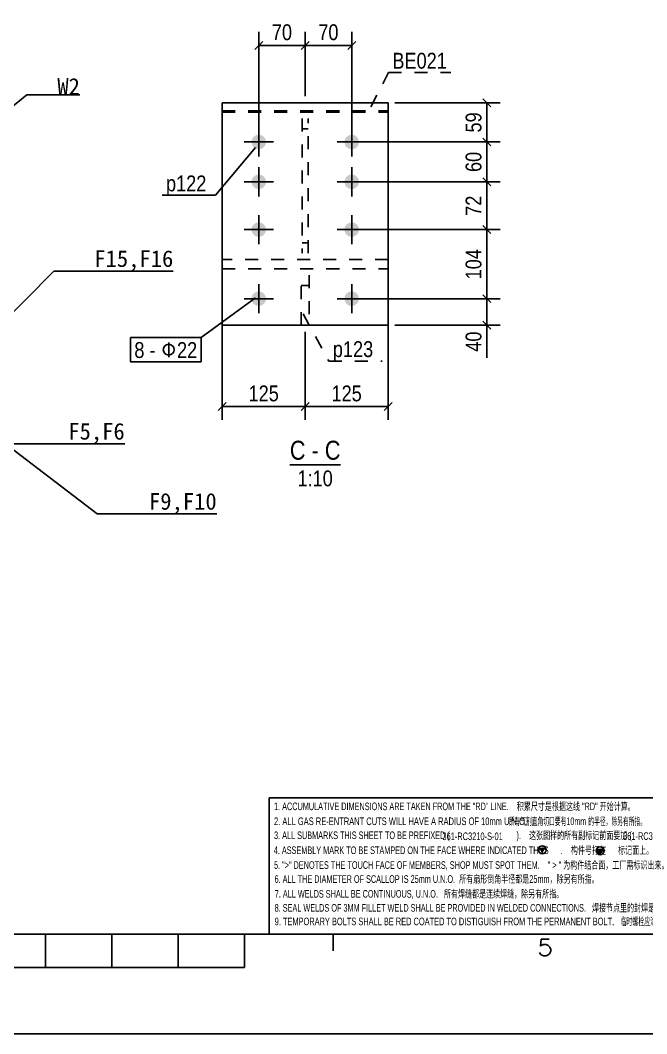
# Model space of a CAD drawing. Header units: millimetres. Extents: x -66 to 354, y -113 to 184.
# Drawn here: x 165.4 to 259.8, y -113.2 to 39.5 of the extents above; entities that cross this region are included whole.
import ezdxf

# ---------------------------------------------------------------- set-up
doc = ezdxf.new("R2010")
doc.units = ezdxf.units.MM
doc.linetypes.add('DXK_LINE_DOT2', pattern=[3.9198, 1.9599, -1.9599])
doc.layers.add('WELD_LABELS', color=5, linetype='Continuous')
doc.styles.add('Arial', font='ARIAL.TTF', dxfattribs={"height": 0.2})
doc.styles.add('Arial Narrow', font='ARIALN.TTF', dxfattribs={"height": 0.2})

# ---------------------------------------------------------------- blocks, each defined once
blk = doc.blocks.new('Unknown-234527029-4383')
at = {"linetype": 'Continuous'}
for points in [[(244.02, -86.05), (244.55, -85.12), (243.54, -85.12)], [(252.75, -86.19), (253.28, -85.27), (252.27, -85.27)]]:
    blk.add_hatch(color=7, dxfattribs=at).paths.add_polyline_path(points)
at = {"color": 7, "linetype": 'Continuous'}
for p, q in [((202.89, -77.61), (202.89, -98.16)), ((202.89, -77.61), (271.3, -77.61)), ((271.3, -77.61), (271.3, -98.16)), ((202.89, -98.16), (271.3, -98.16))]:
    blk.add_line(p, q, dxfattribs=at)
at = {"color": 3, "linetype": 'Continuous'}
for p in [(252.27, -85.27), (253.28, -85.27)]:
    blk.add_line(p, (252.75, -86.19), dxfattribs=at)
at = {"color": 7, "linetype": 'Continuous'}
for centre in [(244.05, -85.45), (252.78, -85.59)]:
    blk.add_circle(centre, 0.6, dxfattribs=at)
at = {"color": 7, "linetype": 'Continuous', "style": 'Arial'}
for s, height, width, p in [('1. ACCUMULATIVE DIMENSIONS ARE TAKEN FROM THE "RD" LINE.    积累尺寸是根据这线 "RD" 开始计算。', 1.1461, 0.65892, (203.64, -79.48)), ('2. ALL GAS RE-ENTRANT CUTS WILL HAVE A RADIUS OF 10mm U.N.O.', 1.1461, 0.617738, (203.64, -81.73)), ('所有气割直角切口要有10mm 的半径，除另有所指。', 1.1461, 0.541875, (238.99, -81.73)), ('3. ALL SUBMARKS THIS SHEET TO BE PREFIXED (                                 ).    这张图样的所有副标记前面要加 (                                  )。', 1.14609, 0.65892, (203.64, -83.84)), ('4. ASSEMBLY MARK TO BE STAMPED ON THE FACE WHERE INDICATED THUS      .    构件号打在      标记面上。', 1.1461, 0.65892, (203.6, -86.09)), ('5. ">" DENOTES THE TOUCH FACE OF MEMBERS, SHOP MUST SPOT THEM.    " > " 为构件结合面，工厂需标识出来。', 1.1461, 0.65892, (203.64, -88.32)), ('6. ALL THE DIAMETER OF SCALLOP IS 25mm U.N.O.  所有扇形倒角半径都是25mm，除另有所指。', 1.1461, 0.65892, (203.72, -90.43)), ('7. ALL WELDS SHALL BE CONTINUOUS, U.N.O.   所有焊缝都是连续焊缝，除另有所指。', 1.1461, 0.65892, (203.75, -92.66)), ('8. SEAL WELDS OF 3MM FILLET WELD SHALL BE PROVIDED IN WELDED CONNECTIONS.   焊接节点里的封焊是3mm角焊缝。', 1.1461, 0.65892, (203.73, -94.77)), ('9. TEMPORARY BOLTS SHALL BE RED COATED TO DISTIGUISH FROM THE PERMANENT BOLT.   临时螺栓应涂红油漆，以区别与永久螺栓。', 1.1461, 0.55892, (203.74, -96.82))]:
    blk.add_text(s, height=height, dxfattribs=dict(at, width=width)).set_placement(p)
at = {"color": 3, "linetype": 'Continuous', "style": 'Arial', "width": 0.7}
for p in [(229.01, -83.99), (256.23, -83.96)]:
    blk.add_text('361-RC3210-S-01', height=1.1461, dxfattribs=at).set_placement(p)
blk = doc.blocks.new('Unknown-234527029-4389')
at = {"color": 7, "linetype": 'Continuous'}
for p, q in [((339.19, -98.16), (-40.81, -98.16)), ((169.19, -98.16), (169.19, -103.16)), ((179.19, -98.16), (179.19, -103.16)), ((189.19, -98.16), (189.19, -103.16)), ((199.19, -98.16), (199.19, -103.16)), ((212.53, -98.16), (212.53, -100.66)), ((243.78, -99.98), (243.9, -98.91)), ((243.9, -98.91), (245.09, -98.91)), ((243.9, -99.86), (243.78, -99.98)), ((244.26, -99.74), (243.9, -99.86)), ((244.62, -99.74), (244.26, -99.74)), ((244.97, -99.86), (244.62, -99.74)), ((245.21, -100.1), (244.97, -99.86)), ((245.33, -100.45), (245.21, -100.1)), ((245.21, -101.05), (245.33, -100.69)), ((245.33, -100.69), (245.33, -100.45)), ((243.66, -100.93), (243.78, -101.17)), ((243.78, -101.17), (243.9, -101.29)), ((243.9, -101.29), (244.26, -101.41)), ((244.26, -101.41), (244.62, -101.41)), ((244.62, -101.41), (244.97, -101.29)), ((244.97, -101.29), (245.21, -101.05)), ((199.19, -103.16), (99.19, -103.16)), ((354.19, -113.16), (-65.81, -113.16))]:
    blk.add_line(p, q, dxfattribs=at)
blk = doc.blocks.new('Unknown-234527029-14 - 4060')
at = {"color": 6, "linetype": 'Continuous'}
blk.add_line((206.02, -27.45), (213.66, -27.45), dxfattribs=at)
at = {"color": 0, "linetype": 'Continuous'}
for points in [[(208.39, -26.7), (208.39, -23.7), (206.02, -23.7), (206.02, -26.7)], [(210.39, -26.7), (210.39, -23.7), (209.29, -23.7), (209.29, -26.7)], [(213.66, -26.7), (213.66, -23.7), (211.29, -23.7), (211.29, -26.7)], [(212.51, -30.7), (212.51, -28.2), (207.17, -28.2), (207.17, -30.7)]]:
    blk.add_wipeout(points, dxfattribs=at)
at = {"color": 6, "linetype": 'Continuous', "style": 'Arial Narrow'}
for s, height, p in [('C', 2.86, (206.02, -26.7)), ('C', 2.86, (211.29, -26.7)), ('-', 2.86, (209.29, -26.7)), ('1:10', 2.386, (207.17, -30.7))]:
    blk.add_text(s, height=height, dxfattribs=at).set_placement(p)
blk = doc.blocks.new('Part-234527029-4064 - 4060')
at = {"color": 2, "linetype": 'Continuous'}
for p, q in [((195.84, -6.44), (195.84, 27.06)), ((220.84, 27.06), (195.84, 27.06)), ((220.84, -6.44), (220.84, 27.06)), ((195.84, -6.44), (220.84, -6.44))]:
    blk.add_line(p, q, dxfattribs=at)
blk = doc.blocks.new('Part-234527029-4065 - 4060')
at = {"color": 7, "linetype": 'DXK_LINE_DOT2'}
for p, q in [((207.74, -6.44), (207.74, 1.1)), ((208.94, 1.1), (208.94, -6.44)), ((208.94, -0.44), (207.74, -0.44)), ((208.94, -6.44), (207.74, -6.44))]:
    blk.add_line(p, q, dxfattribs=at)
blk = doc.blocks.new('Part-234527029-4067 - 4060')
at = {"color": 7, "linetype": 'DXK_LINE_DOT2'}
for p, q in [((220.84, 27.06), (195.84, 27.06)), ((195.84, 27.06), (195.84, 25.66)), ((220.84, 25.66), (220.84, 27.06)), ((195.84, 25.86), (220.84, 25.86)), ((195.84, 25.66), (220.84, 25.66)), ((207.89, 24.7), (207.89, 4.42)), ((208.79, 4.42), (208.79, 24.7)), ((207.89, 23.16), (208.79, 23.16)), ((208.79, 5.96), (207.89, 5.96)), ((220.84, 3.46), (195.84, 3.46)), ((195.84, 3.46), (195.84, 2.06)), ((220.84, 2.06), (220.84, 3.46)), ((195.84, 2.06), (220.84, 2.06))]:
    blk.add_line(p, q, dxfattribs=at)
blk = doc.blocks.new('Bolt-234527029-4069 - 4060')
at = {"linetype": 'Continuous'}
for points in [[(200.24, 21.16, -1), (202.44, 21.16, -1)], [(214.24, 21.16, -1), (216.44, 21.16, -1)], [(200.24, 15.16, -1), (202.44, 15.16, -1)], [(214.24, 15.16, -1), (216.44, 15.16, -1)], [(200.24, 7.96, -1), (202.44, 7.96, -1)], [(214.24, 7.96, -1), (216.44, 7.96, -1)], [(200.24, -2.44, -1), (202.44, -2.44, -1)], [(214.24, -2.44, -1), (216.44, -2.44, -1)]]:
    blk.add_hatch(color=3, dxfattribs=at).paths.add_polyline_path(points)
at = {"color": 3, "linetype": 'Continuous'}
for p, q in [((201.34, 18.96), (201.34, 23.36)), ((215.34, 18.96), (215.34, 23.36)), ((199.14, 21.16), (203.54, 21.16)), ((213.14, 21.16), (217.54, 21.16)), ((201.34, 12.96), (201.34, 17.36)), ((215.34, 12.96), (215.34, 17.36)), ((199.14, 15.16), (203.54, 15.16)), ((213.14, 15.16), (217.54, 15.16)), ((201.34, 5.76), (201.34, 10.16)), ((215.34, 5.76), (215.34, 10.16)), ((199.14, 7.96), (203.54, 7.96)), ((213.14, 7.96), (217.54, 7.96)), ((201.34, -4.64), (201.34, -0.24)), ((215.34, -4.64), (215.34, -0.24)), ((199.14, -2.44), (203.54, -2.44)), ((213.14, -2.44), (217.54, -2.44))]:
    blk.add_line(p, q, dxfattribs=at)
blk = doc.blocks.new('StraightDimension-234527029-4196 - 4060')
at = {"color": 7, "linetype": 'Continuous'}
for p, q in [((195.84, 1.06), (195.84, -20.7)), ((208.34, -7.44), (208.34, -20.7)), ((196.44, -18.1), (195.24, -19.3)), ((207.74, -19.3), (208.94, -18.1)), ((195.84, -18.7), (208.34, -18.7))]:
    blk.add_line(p, q, dxfattribs=at)
at = {"color": 0}
blk.add_wipeout([(204.87, -18.4), (204.87, -14.9), (199.3, -14.9), (199.3, -18.4)], dxfattribs=at)
at = {"color": 4, "style": 'Arial Narrow'}
blk.add_text('125', height=2.386, dxfattribs=at).set_placement((199.8, -17.9))
blk = doc.blocks.new('StraightDimension-234527029-4132 - 4060')
at = {"color": 7, "linetype": 'Continuous'}
for p, q in [((201.34, 22.16), (201.34, 37.75)), ((208.34, 28.06), (208.34, 37.75)), ((201.94, 36.3), (200.74, 35.1)), ((201.34, 35.7), (208.34, 35.7)), ((207.74, 35.1), (208.94, 36.3))]:
    blk.add_line(p, q, dxfattribs=at)
at = {"color": 0}
blk.add_wipeout([(206.86, 36), (206.86, 39.5), (202.81, 39.5), (202.81, 36)], dxfattribs=at)
at = {"color": 4, "style": 'Arial Narrow'}
blk.add_text('70', height=2.386, dxfattribs=at).set_placement((203.31, 36.5))
blk = doc.blocks.new('StraightDimension-234527029-4134 - 4060')
at = {"color": 7, "linetype": 'Continuous'}
for p, q in [((208.34, 28.06), (208.34, 37.75)), ((215.34, 22.16), (215.34, 37.75)), ((208.94, 36.3), (207.74, 35.1)), ((208.34, 35.7), (215.34, 35.7)), ((214.74, 35.1), (215.94, 36.3))]:
    blk.add_line(p, q, dxfattribs=at)
at = {"color": 0}
blk.add_wipeout([(213.86, 36), (213.86, 39.5), (209.81, 39.5), (209.81, 36)], dxfattribs=at)
at = {"color": 4, "style": 'Arial Narrow'}
blk.add_text('70', height=2.386, dxfattribs=at).set_placement((210.31, 36.5))
blk = doc.blocks.new('StraightDimension-234527029-4135 - 4060')
at = {"color": 7, "linetype": 'Continuous'}
for p, q in [((216.34, -2.44), (237.69, -2.44)), ((235.09, -1.84), (236.29, -3.04)), ((235.69, -6.44), (235.69, -2.44)), ((236.29, -7.04), (235.09, -5.84)), ((221.84, -6.44), (237.69, -6.44))]:
    blk.add_line(p, q, dxfattribs=at)
at = {"color": 0}
blk.add_wipeout([(235.39, -6.88), (231.89, -6.88), (231.89, -10.93), (235.39, -10.93)], dxfattribs=at)
at = {"color": 7, "linetype": 'Continuous'}
blk.add_line((235.69, -6.44), (235.69, -11.36), dxfattribs=at)
blk.add_line((235.69, -6.44), (235.69, -11.36), dxfattribs=at)
at = {"color": 4, "style": 'Arial Narrow'}
blk.add_text('40', height=2.386, rotation=90.0002, dxfattribs=at).set_placement((234.89, -10.43))
blk = doc.blocks.new('StraightDimension-234527029-4137 - 4060')
at = {"color": 7, "linetype": 'Continuous'}
for p, q in [((216.34, 7.96), (237.69, 7.96)), ((236.29, 7.36), (235.09, 8.56)), ((235.69, -2.44), (235.69, 7.96)), ((216.34, -2.44), (237.69, -2.44)), ((235.09, -1.84), (236.29, -3.04))]:
    blk.add_line(p, q, dxfattribs=at)
at = {"color": 0}
blk.add_wipeout([(235.39, 5.54), (231.89, 5.54), (231.89, -0.03), (235.39, -0.03)], dxfattribs=at)
at = {"color": 4, "style": 'Arial Narrow'}
blk.add_text('104', height=2.386, rotation=90.0002, dxfattribs=at).set_placement((234.89, 0.47))
blk = doc.blocks.new('StraightDimension-234527029-4138 - 4060')
at = {"color": 7, "linetype": 'Continuous'}
for p, q in [((236.29, 14.56), (235.09, 15.76)), ((216.34, 15.16), (237.69, 15.16)), ((235.69, 7.96), (235.69, 15.16)), ((216.34, 7.96), (237.69, 7.96)), ((235.09, 8.56), (236.29, 7.36))]:
    blk.add_line(p, q, dxfattribs=at)
at = {"color": 0}
blk.add_wipeout([(235.39, 13.58), (231.89, 13.58), (231.89, 9.54), (235.39, 9.54)], dxfattribs=at)
at = {"color": 4, "style": 'Arial Narrow'}
blk.add_text('72', height=2.386, rotation=90.0002, dxfattribs=at).set_placement((234.89, 10.04))
blk = doc.blocks.new('StraightDimension-234527029-4139 - 4060')
at = {"color": 7, "linetype": 'Continuous'}
for p, q in [((236.29, 20.56), (235.09, 21.76)), ((216.34, 21.16), (237.69, 21.16)), ((235.69, 15.16), (235.69, 21.16)), ((235.09, 15.76), (236.29, 14.56)), ((216.34, 15.16), (237.69, 15.16))]:
    blk.add_line(p, q, dxfattribs=at)
at = {"color": 0}
blk.add_wipeout([(235.39, 20.18), (231.89, 20.18), (231.89, 16.14), (235.39, 16.14)], dxfattribs=at)
at = {"color": 4, "style": 'Arial Narrow'}
blk.add_text('60', height=2.386, rotation=90.0002, dxfattribs=at).set_placement((234.89, 16.64))
blk = doc.blocks.new('StraightDimension-234527029-4140 - 4060')
at = {"color": 7, "linetype": 'Continuous'}
for p, q in [((236.29, 26.46), (235.09, 27.66)), ((221.84, 27.06), (237.69, 27.06)), ((235.69, 21.16), (235.69, 27.06)), ((235.09, 21.76), (236.29, 20.56)), ((216.34, 21.16), (237.69, 21.16))]:
    blk.add_line(p, q, dxfattribs=at)
at = {"color": 0}
blk.add_wipeout([(235.39, 26.13), (231.89, 26.13), (231.89, 22.09), (235.39, 22.09)], dxfattribs=at)
at = {"color": 4, "style": 'Arial Narrow'}
blk.add_text('59', height=2.386, rotation=90.0002, dxfattribs=at).set_placement((234.89, 22.59))
blk = doc.blocks.new('StraightDimension-234527029-4195 - 4060')
at = {"color": 7, "linetype": 'Continuous'}
for p, q in [((220.84, 1.06), (220.84, -20.7)), ((208.34, -7.44), (208.34, -20.7)), ((208.94, -18.1), (207.74, -19.3)), ((220.24, -19.3), (221.44, -18.1)), ((208.34, -18.7), (220.84, -18.7))]:
    blk.add_line(p, q, dxfattribs=at)
at = {"color": 0}
blk.add_wipeout([(217.37, -18.4), (217.37, -14.9), (211.8, -14.9), (211.8, -18.4)], dxfattribs=at)
at = {"color": 4, "style": 'Arial Narrow'}
blk.add_text('125', height=2.386, dxfattribs=at).set_placement((212.3, -17.9))
blk = doc.blocks.new('Mark-234527029-4087 - 4060')
at = {"color": 0}
blk.add_wipeout([(184.11, -11.37), (184.11, -8.87), (182.59, -8.87), (182.59, -11.37)], dxfattribs=at)
blk.add_wipeout([(184.11, -11.37), (184.11, -8.87), (182.59, -8.87), (182.59, -11.37)], dxfattribs=at)
at = {"color": 7, "linetype": 'Continuous'}
blk.add_line((181.99, -11.97), (181.99, -8.27), dxfattribs=at)
at = {"color": 3, "style": 'Arial Narrow'}
blk.add_text('8', height=2.39, dxfattribs=at).set_placement((182.59, -11.37))
at = {"color": 0}
blk.add_wipeout([(185.77, -11.37), (185.77, -8.87), (184.86, -8.87), (184.86, -11.37)], dxfattribs=at)
blk.add_wipeout([(185.77, -11.37), (185.77, -8.87), (184.86, -8.87), (184.86, -11.37)], dxfattribs=at)
at = {"color": 3, "style": 'Arial Narrow'}
blk.add_text('-', height=2.39, dxfattribs=at).set_placement((184.86, -11.37))
at = {"color": 0}
blk.add_wipeout([(189.02, -11.37), (189.02, -8.87), (186.52, -8.87), (186.52, -11.37)], dxfattribs=at)
at = {"color": 3, "linetype": 'Continuous'}
blk.add_line((187.77, -11.25), (187.77, -9.06), dxfattribs=at)
at = {"color": 0}
blk.add_wipeout([(192.07, -11.37), (192.07, -8.87), (189.02, -8.87), (189.02, -11.37)], dxfattribs=at)
blk.add_wipeout([(192.07, -11.37), (192.07, -8.87), (189.02, -8.87), (189.02, -11.37)], dxfattribs=at)
at = {"color": 7, "linetype": 'Continuous'}
for p, q in [((200.85, -2.3), (192.67, -8.27)), ((181.99, -8.27), (192.67, -8.27)), ((192.67, -11.97), (192.67, -8.27)), ((181.99, -11.97), (192.67, -11.97))]:
    blk.add_line(p, q, dxfattribs=at)
at = {"color": 3, "linetype": 'Continuous'}
blk.add_circle((187.77, -10.12), 0.812, dxfattribs=at)
at = {"color": 3, "style": 'Arial Narrow'}
blk.add_text('22', height=2.386, dxfattribs=at).set_placement((189.02, -11.37))
blk = doc.blocks.new('Mark-234527029-4088 - 4060')
at = {"color": 7, "linetype": 'Continuous'}
blk.add_line((200.87, 20.33), (194.8, 13.13), dxfattribs=at)
at = {"color": 0}
blk.add_wipeout([(193.45, 13.73), (193.45, 16.23), (187.36, 16.23), (187.36, 13.73)], dxfattribs=at)
blk.add_wipeout([(193.45, 13.73), (193.45, 16.23), (187.36, 16.23), (187.36, 13.73)], dxfattribs=at)
at = {"color": 7, "linetype": 'Continuous'}
blk.add_line((186.76, 13.13), (194.8, 13.13), dxfattribs=at)
at = {"color": 3, "style": 'Arial Narrow'}
blk.add_text('p122', height=2.386, dxfattribs=at).set_placement((187.36, 13.73))
blk = doc.blocks.new('Mark-234527029-4091 - 4060')
at = {"color": 0}
blk.add_wipeout([(218.6, -11.23), (218.6, -8.73), (212.5, -8.73), (212.5, -11.23)], dxfattribs=at)
blk.add_wipeout([(218.6, -11.23), (218.6, -8.73), (212.5, -8.73), (212.5, -11.23)], dxfattribs=at)
at = {"color": 7, "linetype": 'DXK_LINE_DOT2'}
for p, q in [((208.01, -4.71), (211.9, -11.83)), ((211.9, -11.83), (219.95, -11.83))]:
    blk.add_line(p, q, dxfattribs=at)
at = {"color": 3, "style": 'Arial Narrow'}
blk.add_text('p123', height=2.386, dxfattribs=at).set_placement((212.5, -11.23))
blk = doc.blocks.new('Mark-234527029-4094 - 4060')
at = {"color": 0}
blk.add_wipeout([(229.69, 32.21), (229.69, 34.71), (221.47, 34.71), (221.47, 32.21)], dxfattribs=at)
blk.add_wipeout([(229.69, 32.21), (229.69, 34.71), (221.47, 34.71), (221.47, 32.21)], dxfattribs=at)
at = {"color": 7, "linetype": 'DXK_LINE_DOT2'}
for p, q in [((218.22, 26.45), (220.87, 31.61)), ((220.87, 31.61), (230.29, 31.61))]:
    blk.add_line(p, q, dxfattribs=at)
at = {"color": 3, "style": 'Arial Narrow'}
blk.add_text('BE021', height=2.386, dxfattribs=at).set_placement((221.47, 32.21))

msp = doc.modelspace()

# ---------------------------------------------------------------- linework, layer by layer
at = {"layer": 'WELD_LABELS', "color": 5}
for p, q in [((146.2, 11.9), (166.39, 28.28)), ((166.39, 28.28), (174.39, 28.28)), ((147.9, -21), (170.46, 1.7)), ((170.46, 1.7), (188.46, 1.7)), ((146.8, -11.8), (177, -34.87)), ((163.14, -24.31), (181.14, -24.31)), ((177, -34.87), (195, -34.87))]:
    msp.add_line(p, q, dxfattribs=at)

# ---------------------------------------------------------------- block references
for name in ['Unknown-234527029-4389', 'Part-234527029-4064 - 4060', 'Part-234527029-4067 - 4060', 'Bolt-234527029-4069 - 4060', 'Part-234527029-4065 - 4060', 'Unknown-234527029-4383']:
    msp.add_blockref(name, (0, 0))

# ---------------------------------------------------------------- texts
at = {"layer": 'WELD_LABELS', "color": 5, "char_height": 2.5, "attachment_point": 9}
for s, insert in [('W2', (174.39, 28.28)), ('F15,F16', (188.46, 1.7)), ('F5,F6', (181.14, -24.31)), ('F9,F10', (195, -34.87))]:
    msp.add_mtext(s, dxfattribs=dict(at, insert=insert))

# ---------------------------------------------------------------- next in the draw order: block references
for name in ['StraightDimension-234527029-4132 - 4060', 'Mark-234527029-4088 - 4060', 'StraightDimension-234527029-4196 - 4060', 'StraightDimension-234527029-4135 - 4060', 'Unknown-234527029-14 - 4060']:
    msp.add_blockref(name, (0, 0))

# ---------------------------------------------------------------- next in the draw order: block references
for name in ['StraightDimension-234527029-4134 - 4060', 'StraightDimension-234527029-4137 - 4060', 'Mark-234527029-4087 - 4060']:
    msp.add_blockref(name, (0, 0))

# ---------------------------------------------------------------- next in the draw order: block references
for name in ['StraightDimension-234527029-4138 - 4060', 'StraightDimension-234527029-4195 - 4060']:
    msp.add_blockref(name, (0, 0))

# ---------------------------------------------------------------- next in the draw order: block references
for name in ['StraightDimension-234527029-4139 - 4060', 'Mark-234527029-4091 - 4060']:
    msp.add_blockref(name, (0, 0))

# ---------------------------------------------------------------- next in the draw order: block references
msp.add_blockref('StraightDimension-234527029-4140 - 4060', (0, 0))

# ---------------------------------------------------------------- next in the draw order: block references
msp.add_blockref('Mark-234527029-4094 - 4060', (0, 0))

doc.saveas('drawing.dxf')
